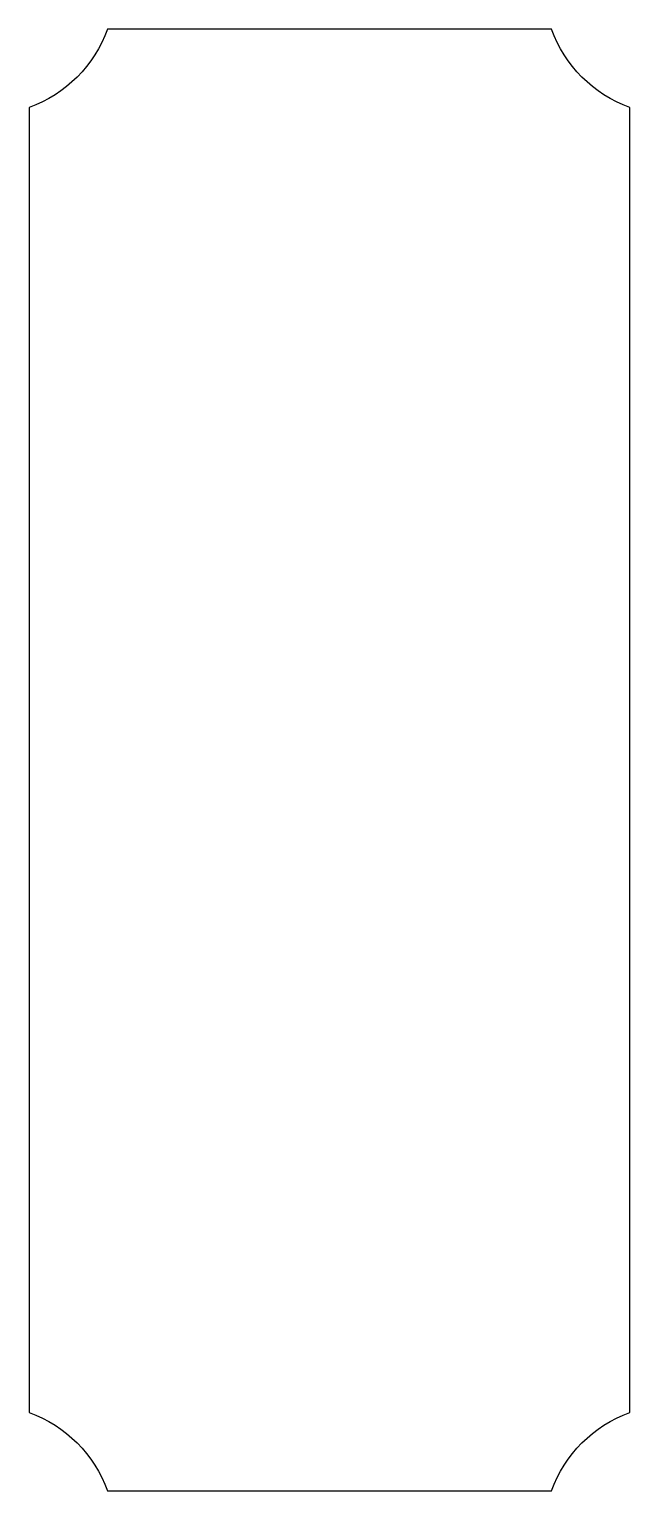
# Model space of a CAD drawing. Header units: millimetres. Extents: x -3 to 20, y -56 to 0.
import ezdxf

# ---------------------------------------------------------------- set-up
doc = ezdxf.new("R2010")
doc.units = ezdxf.units.MM

msp = doc.modelspace()

# ---------------------------------------------------------------- linework, layer by layer
msp.add_lwpolyline([(20, -53), (20, -3, -0.222648), (17, 0), (0, 0, -0.222648), (-3, -3), (-3, -53, -0.222648), (0, -56), (17, -56, -0.222648)], format="xyb", close=True)

doc.saveas('drawing.dxf')
